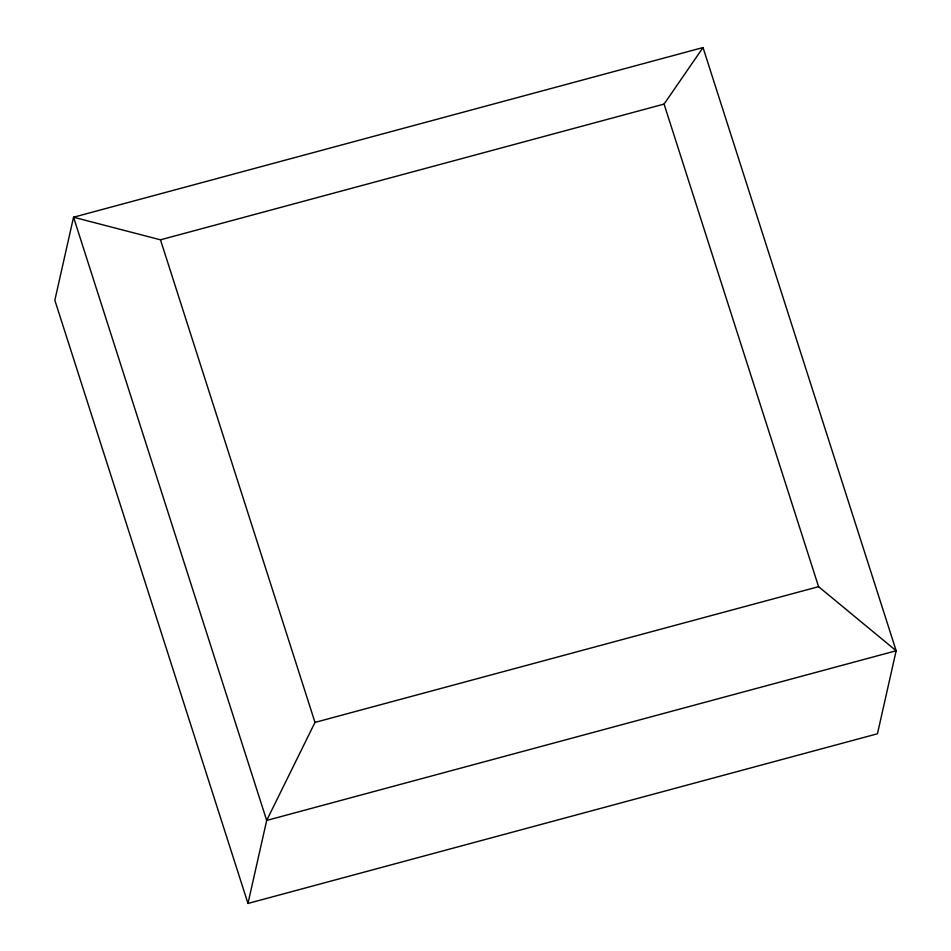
<?xml version="1.0" encoding="UTF-8"?>
<svg xmlns="http://www.w3.org/2000/svg" width="951" height="951" viewBox="0 0 951 951"><rect width="100%" height="100%" fill="white"/><g stroke="black" fill="none" stroke-linecap="round" stroke-linejoin="round"><path stroke-width="1.43" d="M247.973 903.45L266.684 820.44L314.995 722.403L160.481 239.818L73.548 217.22L54.837 300.231L247.973 903.45L877.452 733.78L896.163 650.769L703.027 47.55L73.548 217.22L266.684 820.44L896.163 650.769L818.573 586.672L664.071 104.087L703.027 47.55M160.481 239.818L664.071 104.087M314.995 722.403L818.573 586.672"/></g></svg>
